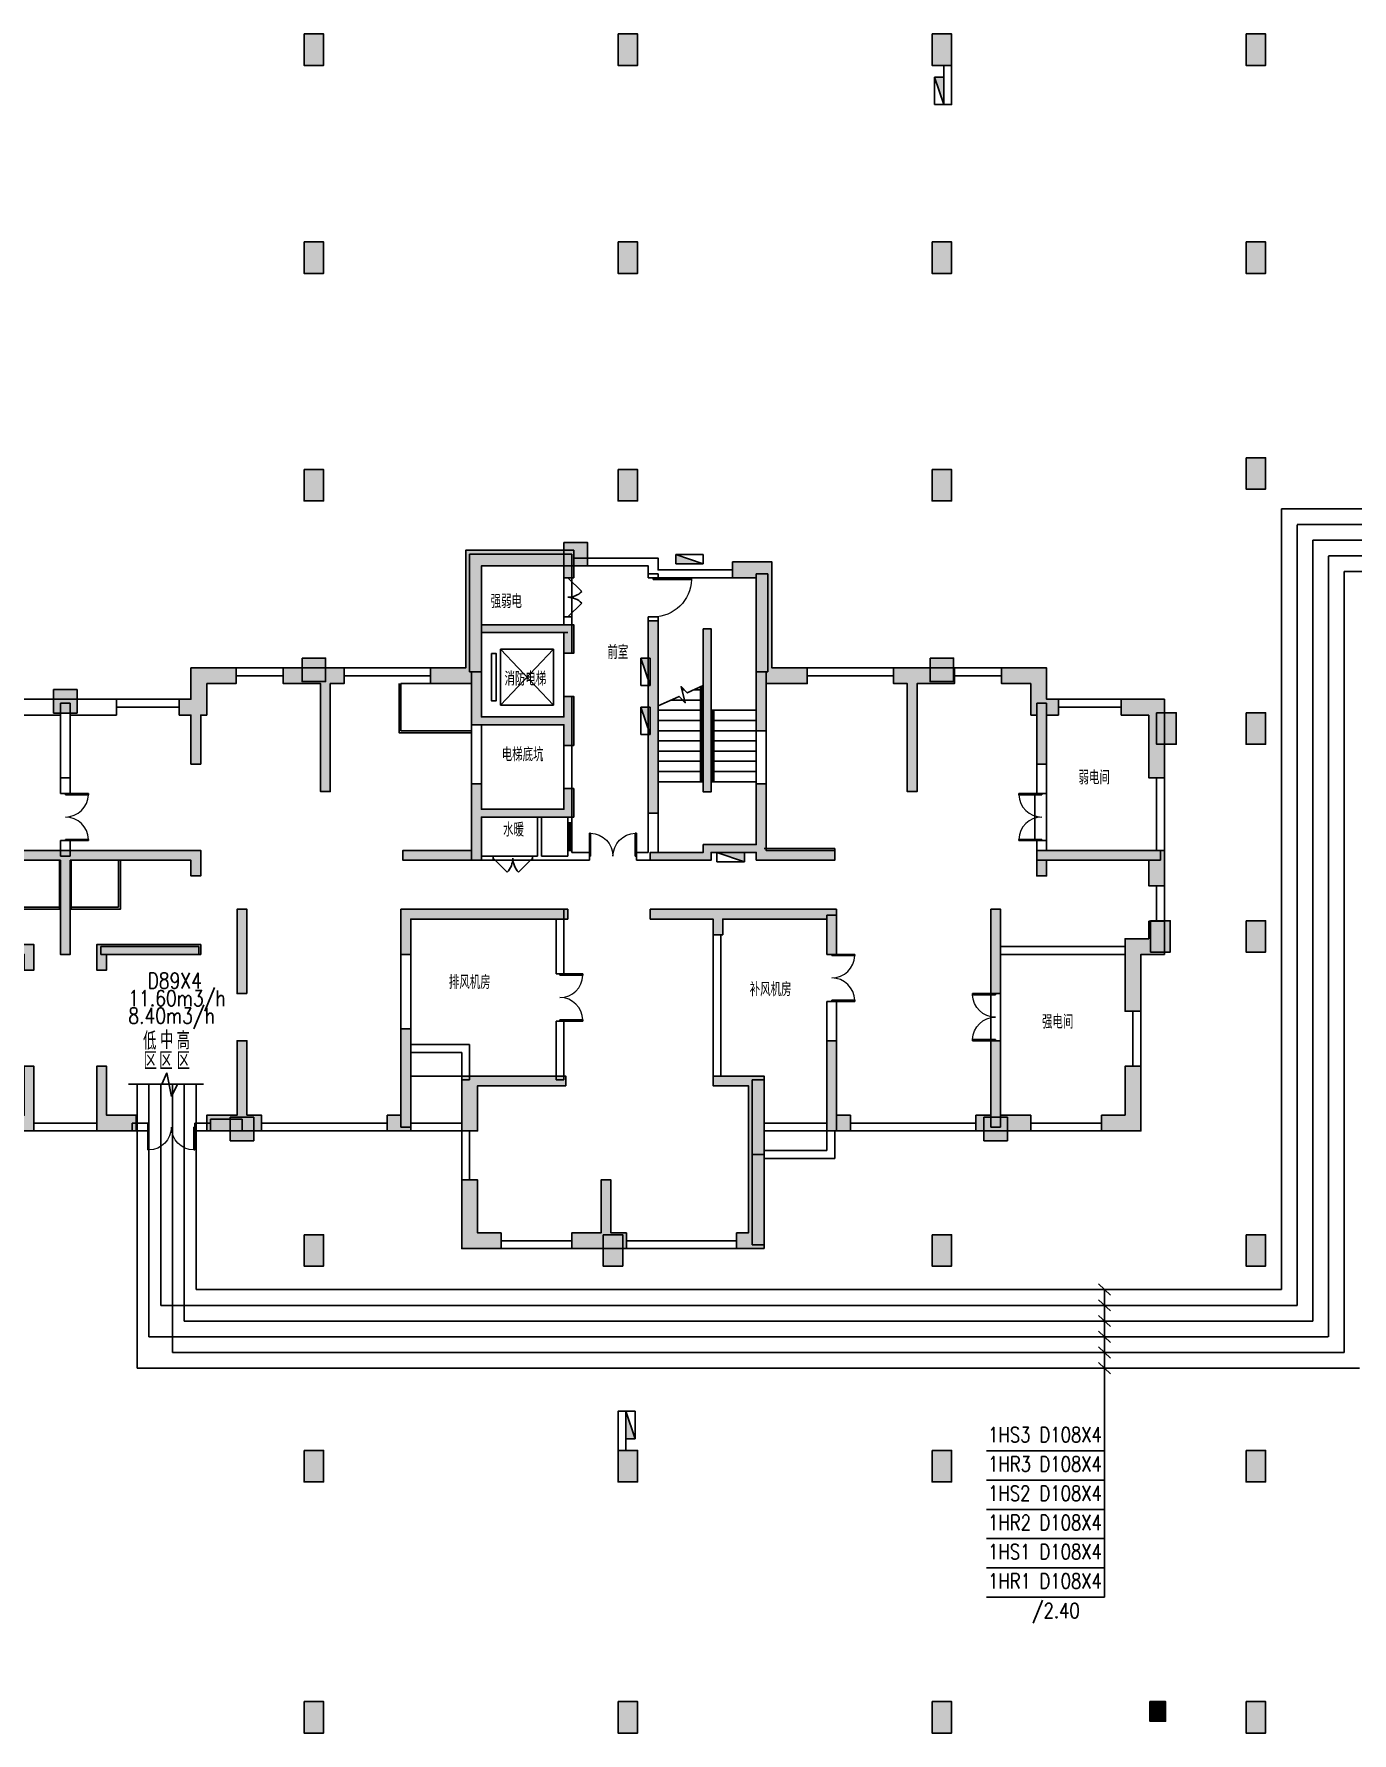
# Model space of a CAD drawing. Extents: x -1348811 to 123514, y -640545 to 749356.
# Drawn here: x -49771 to -16191, y 264260 to 307560 of the extents above; entities that cross this region are included whole.
import ezdxf

# ---------------------------------------------------------------- set-up
doc = ezdxf.new("R2010")
doc.units = 0
doc.header["$LTSCALE"] = 10
doc.header["$MEASUREMENT"] = 0
doc.linetypes.add('DASH', pattern=[0.35, 0.25, -0.1])
doc.layers.get('0').update_dxf_attribs({"linetype": 'CONTINUOUS'})
for name, color, linetype in [('ac-heat-gs', 9, 'CONTINUOUS'), ('AC-PIPE-DIM1', 20, 'CONTINUOUS'), ('COLU', 1, 'CONTINUOUS'), ('COLU_HATCH', 252, 'CONTINUOUS'), ('DIM_SYMB', 3, 'CONTINUOUS'), ('dxsqt', 1, 'CONTINUOUS'), ('JPS-J-0', 6, 'CONTINUOUS'), ('JPS-WALL', 7, 'CONTINUOUS'), ('JPS-X-TEXT', 1, 'CONTINUOUS'), ('JPS-XHS', 7, 'CONTINUOUS'), ('jz', 121, 'CONTINUOUS'), ('OUTLINE', 93, 'DASH'), ('PUB_HATCH', 9, 'CONTINUOUS'), ('STAIR', 9, 'CONTINUOUS'), ('TEXT', 7, 'CONTINUOUS'), ('wall', 8, 'CONTINUOUS'), ('WINDOW', 4, 'CONTINUOUS'), ('防火分区', 6, 'CONTINUOUS')]:
    doc.layers.add(name, color=color, linetype=linetype)
doc.layers.get('防火分区').off()
doc.styles.add('AC-TXT', font='tj-romans1.shx', dxfattribs={"width": 0.8})
doc.styles.add('K-HZ', font='tj-romans1.shx', dxfattribs={"width": 0.8, "bigfont": 'tj-hztxt1.shx'})
doc.styles.add('TEXT', font='tjromans.shx', dxfattribs={"width": 0.8, "height": 400, "bigfont": 'tjhztxt.shx'})

# ---------------------------------------------------------------- blocks, each defined once
blk = doc.blocks.new('zw')
at = {"layer": 'COLU_HATCH'}
for points in [[(31950, -41100), (32450, -41100), (32450, -41900), (31950, -41900)], [(39950, -41100), (40450, -41100), (40450, -41900), (39950, -41900)], [(47950, -41100), (48450, -41100), (48450, -41900), (47950, -41900)], [(55950, -41100), (56450, -41100), (56450, -41900), (55950, -41900)], [(31950, -46400), (32450, -46400), (32450, -47200), (31950, -47200)], [(39950, -46400), (40450, -46400), (40450, -47200), (39950, -47200)], [(47950, -46400), (48450, -46400), (48450, -47200), (47950, -47200)], [(55950, -46400), (56450, -46400), (56450, -47200), (55950, -47200)], [(55950, -51900), (56450, -51900), (56450, -52700), (55950, -52700)], [(31950, -52200), (32450, -52200), (32450, -53000), (31950, -53000)], [(39950, -52200), (40450, -52200), (40450, -53000), (39950, -53000)], [(47950, -52200), (48450, -52200), (48450, -53000), (47950, -53000)], [(38570, -54056), (39170, -54056), (39170, -54656), (38570, -54656)], [(31900, -57006), (32500, -57006), (32500, -57606), (31900, -57606)], [(47900, -57006), (48500, -57006), (48500, -57606), (47900, -57606)], [(25570, -57806), (26170, -57806), (26170, -58406), (25570, -58406)], [(53670, -58400), (54170, -58400), (54170, -59200), (53670, -59200)], [(55950, -58400), (56450, -58400), (56450, -59200), (55950, -59200)], [(53520, -63700), (54020, -63700), (54020, -64500), (53520, -64500)], [(55950, -63700), (56450, -63700), (56450, -64500), (55950, -64500)], [(30070, -68706), (30670, -68706), (30670, -69306), (30070, -69306)], [(49270, -68706), (49870, -68706), (49870, -69306), (49270, -69306)], [(31950, -71700), (32450, -71700), (32450, -72500), (31950, -72500)], [(39570, -71700), (40070, -71700), (40070, -72500), (39570, -72500)], [(47950, -71700), (48450, -71700), (48450, -72500), (47950, -72500)], [(55950, -71700), (56450, -71700), (56450, -72500), (55950, -72500)], [(31950, -77200), (32450, -77200), (32450, -78000), (31950, -78000)], [(39950, -77200), (40450, -77200), (40450, -78000), (39950, -78000)], [(47950, -77200), (48450, -77200), (48450, -78000), (47950, -78000)], [(55950, -77200), (56450, -77200), (56450, -78000), (55950, -78000)], [(31950, -83600), (32450, -83600), (32450, -84400), (31950, -84400)], [(39950, -83600), (40450, -83600), (40450, -84400), (39950, -84400)], [(47950, -83600), (48450, -83600), (48450, -84400), (47950, -84400)], [(53500, -83600), (53900, -83600), (53900, -84100), (53500, -84100)], [(55950, -83600), (56450, -83600), (56450, -84400), (55950, -84400)]]:
    blk.add_hatch(color=256, dxfattribs=at).paths.add_polyline_path(points)
at = {"layer": 'COLU'}
for points in [[(31950, -41100), (32450, -41100), (32450, -41900), (31950, -41900)], [(39950, -41100), (40450, -41100), (40450, -41900), (39950, -41900)], [(47950, -41100), (48450, -41100), (48450, -41900), (47950, -41900)], [(55950, -41100), (56450, -41100), (56450, -41900), (55950, -41900)], [(31950, -46400), (32450, -46400), (32450, -47200), (31950, -47200)], [(39950, -46400), (40450, -46400), (40450, -47200), (39950, -47200)], [(47950, -46400), (48450, -46400), (48450, -47200), (47950, -47200)], [(55950, -46400), (56450, -46400), (56450, -47200), (55950, -47200)], [(55950, -51900), (56450, -51900), (56450, -52700), (55950, -52700)], [(31950, -52200), (32450, -52200), (32450, -53000), (31950, -53000)], [(39950, -52200), (40450, -52200), (40450, -53000), (39950, -53000)], [(47950, -52200), (48450, -52200), (48450, -53000), (47950, -53000)], [(38570, -54056), (39170, -54056), (39170, -54656), (38570, -54656)], [(31900, -57006), (32500, -57006), (32500, -57606), (31900, -57606)], [(47900, -57006), (48500, -57006), (48500, -57606), (47900, -57606)], [(25570, -57806), (26170, -57806), (26170, -58406), (25570, -58406)], [(53670, -58400), (54170, -58400), (54170, -59200), (53670, -59200)], [(55950, -58400), (56450, -58400), (56450, -59200), (55950, -59200)], [(53520, -63700), (54020, -63700), (54020, -64500), (53520, -64500)], [(55950, -63700), (56450, -63700), (56450, -64500), (55950, -64500)], [(30070, -68706), (30670, -68706), (30670, -69306), (30070, -69306)], [(49270, -68706), (49870, -68706), (49870, -69306), (49270, -69306)], [(31950, -71700), (32450, -71700), (32450, -72500), (31950, -72500)], [(39570, -71700), (40070, -71700), (40070, -72500), (39570, -72500)], [(47950, -71700), (48450, -71700), (48450, -72500), (47950, -72500)], [(55950, -71700), (56450, -71700), (56450, -72500), (55950, -72500)], [(31950, -77200), (32450, -77200), (32450, -78000), (31950, -78000)], [(39950, -77200), (40450, -77200), (40450, -78000), (39950, -78000)], [(47950, -77200), (48450, -77200), (48450, -78000), (47950, -78000)], [(55950, -77200), (56450, -77200), (56450, -78000), (55950, -78000)], [(31950, -83600), (32450, -83600), (32450, -84400), (31950, -84400)], [(39950, -83600), (40450, -83600), (40450, -84400), (39950, -84400)], [(47950, -83600), (48450, -83600), (48450, -84400), (47950, -84400)], [(53500, -83600), (53900, -83600), (53900, -84100), (53500, -84100)], [(55950, -83600), (56450, -83600), (56450, -84400), (55950, -84400)]]:
    blk.add_lwpolyline(points, close=True, dxfattribs=at)
blk = doc.blocks.new('DTTT')
at = {"layer": 'jz'}
for p, q in [((748, -792), (-748, 792)), ((-748, -792), (748, 792))]:
    blk.add_line(p, q, dxfattribs=at)
for points in [[(-1003, -673), (-1003, 673), (-871, 673), (-871, -673)], [(-748, -792), (-748, 792), (748, 792), (748, -792)]]:
    blk.add_lwpolyline(points, close=True, dxfattribs=at)
blk = doc.blocks.new('DXHS')
at = {"layer": 'JPS-XHS'}
blk.add_hatch(color=256, dxfattribs=at).paths.add_polyline_path([(-350, 240), (-350, 0), (350, 0)])
at = {"layer": 'JPS-XHS', "linetype": 'Continuous'}
for p, q in [((-350, 240), (-350, 0)), ((-350, 240), (350, 240)), ((-350, 0), (350, 0)), ((350, 240), (350, 0))]:
    blk.add_line(p, q, dxfattribs=at)
at = {"layer": 'JPS-XHS'}
blk.add_line((-350, 240), (350, 0), dxfattribs=at)
blk = doc.blocks.new('A$C154042D1')
at = {"layer": 'JPS-XHS'}
for p, rotation in [((13000, -2800), 270), ((13000, -4050), 270), ((44850, -7400), 180)]:
    blk.add_blockref('DXHS', p, dxfattribs=dict(at, rotation=rotation))
at = {"layer": 'JPS-XHS', "xscale": -1}
for p, rotation in [((42800, -2800), 90), ((42800, -4050), 90), ((10950, -7400), 180)]:
    blk.add_blockref('DXHS', p, dxfattribs=dict(at, rotation=rotation))
blk = doc.blocks.new('D-JG--1F')
at = {"layer": 'PUB_HATCH'}
h = blk.add_hatch(color=256, dxfattribs=at)
h.paths.add_polyline_path([(21450, -10000), (19050, -10000), (19050, -10400), (18800, -10400), (18800, -9750), (21450, -9750)])
h.paths.add_polyline_path([(30950, -400), (30950, 300), (28200, 300), (28200, -2700), (27300, -2700), (27300, -3100), (28350, -3100), (28350, -4150), (30700, -4150), (30700, -4675), (30950, -4675), (30950, -3425), (30700, -3425), (30700, -3950), (28600, -3950), (28600, -1800), (30700, -1800), (30700, -2325), (30950, -2325), (30950, -1600), (28600, -1600), (28600, -100), (30700, -100), (30700, -400)])
h.paths.add_polyline_path([(35600, -7600), (35600, -7400), (34450, -7400), (34450, -7600), (32900, -7600), (32900, -7400), (34250, -7400), (34250, -7200), (35600, -7200), (35600, -5650), (35850, -5650), (35850, -7350), (37600, -7350), (37600, -7600)])
h.paths.add_polyline_path([(24750, -3100), (25100, -3100), (25100, -2700), (23550, -2700), (23550, -3100), (24500, -3100), (24500, -5850), (24750, -5850)])
h.paths.add_polyline_path([(39100, -2700), (39100, -3100), (39450, -3100), (39450, -5850), (39700, -5850), (39700, -3100), (40650, -3100), (40650, -2700)])
h.paths.add_polyline_path([(37650, -8850), (37650, -10000), (37400, -10000), (37400, -9100), (34750, -9100), (34750, -9500), (34500, -9500), (34500, -9100), (32900, -9100), (32900, -8850)])
h.paths.add_polyline_path([(42750, -7350), (46000, -7350), (46000, -8250), (45600, -8250), (45600, -7600), (43000, -7600), (43000, -8000), (42750, -8000)])
h.paths.add_polyline_path([(19800, -14100), (19050, -14100), (19050, -12850), (18800, -12850), (18800, -14500), (19800, -14500)])
h.paths.add_polyline_path([(22625, -14100), (23000, -14100), (23000, -14500), (21600, -14500), (21600, -14100), (22375, -14100), (22375, -12200), (22625, -12200)])
h.paths.add_polyline_path([(26800, -14500), (26200, -14500), (26200, -14100), (26550, -14100), (26550, -11900), (26800, -11900)])
h.paths.add_polyline_path([(22625, -11000), (22375, -11000), (22375, -8850), (22625, -8850)])
h.paths.add_polyline_path([(29100, -17100), (29100, -17500), (28100, -17500), (28100, -15750), (28500, -15750), (28500, -17100)])
h.paths.add_polyline_path([(32300, -17100), (31900, -17100), (31900, -15750), (31650, -15750), (31650, -17100), (30900, -17100), (30900, -17500), (32300, -17500)])
h.paths.add_polyline_path([(35800, -17500), (35100, -17500), (35100, -17100), (35400, -17100), (35400, -13350), (34500, -13350), (34500, -13100), (35800, -13100)])
h.paths.add_polyline_path([(28100, -14500), (28500, -14500), (28500, -13350), (30750, -13350), (30750, -13100), (28100, -13100)])
h.paths.add_polyline_path([(26800, -10000), (26800, -9100), (30800, -9100), (30800, -8850), (26550, -8850), (26550, -10000)])
h.paths.add_polyline_path([(28350, -5650), (28350, -7350), (26600, -7350), (26600, -7600), (28600, -7600), (28600, -6500), (30950, -6500), (30950, -6500), (30950, -5775), (30700, -5775), (30700, -6300), (28600, -6300), (28600, -5650)])
h.paths.add_polyline_path([(33100, -1500), (32850, -1500), (32850, -6400), (33100, -6400)])
h.paths.add_polyline_path([(35600, -400), (35600, -4300), (35850, -4300), (35850, -3100), (36900, -3100), (36900, -2700), (36000, -2700), (36000, 0), (35000, 0), (35000, -400)])
h.paths.add_polyline_path([(38000, -14100), (37650, -14100), (37650, -12200), (37400, -12200), (37400, -14500), (38000, -14500)])
h.paths.add_polyline_path([(41575, -8850), (41575, -11000), (41825, -11000), (41825, -8850)])
h.paths.add_polyline_path([(42600, -14100), (42600, -14500), (41200, -14500), (41200, -14100), (41575, -14100), (41575, -12200), (41825, -12200), (41825, -14100)])
h.paths.add_polyline_path([(45000, -14100), (45000, -12850), (45400, -12850), (45400, -14500), (44400, -14500), (44400, -14100)])
h.paths.add_polyline_path([(45600, -9150), (45600, -9600), (45000, -9600), (45000, -10000), (45000, -10000), (45000, -11450), (45400, -11450), (45400, -10000), (46000, -10000), (46000, -9150)])
h.paths.add_polyline_path([(45600, -3900), (45600, -5500), (46000, -5500), (46000, -3500), (44900, -3500), (44900, -3900)])
h.paths.add_polyline_path([(34250, -1700), (34250, -5860), (34450, -5860), (34450, -1700)])
h.paths.add_polyline_path([(34250, -1700), (34250, -5860), (34450, -5860), (34450, -1700)])
h.paths.add_polyline_path([(14550, -7350), (21450, -7350), (21450, -8000), (21200, -8000), (21200, -7600), (18125, -7600), (18125, -10000), (17875, -10000), (17875, -7600), (14800, -7600), (14800, -8000), (14550, -8000)])
h.paths.add_polyline_path([(14550, -10000), (16950, -10000), (16950, -10400), (17200, -10400), (17200, -9750), (14550, -9750)])
h.paths.add_polyline_path([(5050, -400), (5050, 300), (7800, 300), (7800, -2700), (8700, -2700), (8700, -3100), (7650, -3100), (7650, -4150), (5300, -4150), (5300, -4675), (5050, -4675), (5050, -3425), (5300, -3425), (5300, -3950), (7400, -3950), (7400, -1800), (5300, -1800), (5300, -2325), (5050, -2325), (5050, -1600), (7400, -1600), (7400, -100), (5300, -100), (5300, -400)])
h.paths.add_polyline_path([(400, -7600), (400, -7400), (1550, -7400), (1550, -7600), (3100, -7600), (3100, -7400), (1750, -7400), (1750, -7200), (400, -7200), (400, -5650), (150, -5650), (150, -7350), (-1600, -7350), (-1600, -7600)])
h.paths.add_polyline_path([(11250, -3100), (10900, -3100), (10900, -2700), (12450, -2700), (12450, -3100), (11500, -3100), (11500, -5850), (11250, -5850)])
h.paths.add_polyline_path([(-3100, -2700), (-3100, -3100), (-3450, -3100), (-3450, -5850), (-3700, -5850), (-3700, -3100), (-4650, -3100), (-4650, -2700)])
h.paths.add_polyline_path([(-1650, -8850), (-1650, -10000), (-1400, -10000), (-1400, -9100), (1250, -9100), (1250, -9500), (1500, -9500), (1500, -9100), (3100, -9100), (3100, -8850)])
h.paths.add_polyline_path([(-6750, -7350), (-10000, -7350), (-10000, -8250), (-9600, -8250), (-9600, -7600), (-7000, -7600), (-7000, -8000), (-6750, -8000)])
h.paths.add_polyline_path([(16200, -14100), (16950, -14100), (16950, -12850), (17200, -12850), (17200, -14500), (16200, -14500)])
h.paths.add_polyline_path([(13375, -14100), (13000, -14100), (13000, -14500), (14400, -14500), (14400, -14100), (13625, -14100), (13625, -12200), (13375, -12200)])
h.paths.add_polyline_path([(9200, -14500), (9800, -14500), (9800, -14100), (9450, -14100), (9450, -11900), (9200, -11900)])
h.paths.add_polyline_path([(13375, -11000), (13625, -11000), (13625, -8850), (13375, -8850)])
h.paths.add_polyline_path([(6900, -17100), (6900, -17500), (7900, -17500), (7900, -15750), (7500, -15750), (7500, -17100)])
h.paths.add_polyline_path([(3700, -17100), (4100, -17100), (4100, -15750), (4350, -15750), (4350, -17100), (5100, -17100), (5100, -17500), (3700, -17500)])
h.paths.add_polyline_path([(200, -17500), (900, -17500), (900, -17100), (600, -17100), (600, -13350), (1500, -13350), (1500, -13100), (200, -13100)])
h.paths.add_polyline_path([(7900, -14500), (7500, -14500), (7500, -13350), (5250, -13350), (5250, -13100), (7900, -13100)])
h.paths.add_polyline_path([(9200, -10000), (9200, -9100), (5200, -9100), (5200, -8850), (9450, -8850), (9450, -10000)])
h.paths.add_polyline_path([(7650, -5650), (7650, -7350), (9400, -7350), (9400, -7600), (7400, -7600), (7400, -6500), (5050, -6500), (5050, -6500), (5050, -5775), (5300, -5775), (5300, -6300), (7400, -6300), (7400, -5650)])
h.paths.add_polyline_path([(2900, -1500), (3150, -1500), (3150, -6400), (2900, -6400)])
h.paths.add_polyline_path([(400, -400), (400, -4300), (150, -4300), (150, -3100), (-900, -3100), (-900, -2700), (0, -2700), (0, 0), (1000, 0), (1000, -400)])
h.paths.add_polyline_path([(-2000, -14100), (-1650, -14100), (-1650, -12200), (-1400, -12200), (-1400, -14500), (-2000, -14500)])
h.paths.add_polyline_path([(-5575, -8850), (-5575, -11000), (-5825, -11000), (-5825, -8850)])
h.paths.add_polyline_path([(-6600, -14100), (-6600, -14500), (-5200, -14500), (-5200, -14100), (-5575, -14100), (-5575, -12200), (-5825, -12200), (-5825, -14100)])
h.paths.add_polyline_path([(-9000, -14100), (-9000, -12850), (-9400, -12850), (-9400, -14500), (-8400, -14500), (-8400, -14100)])
h.paths.add_polyline_path([(-9600, -9150), (-9600, -9600), (-9000, -9600), (-9000, -10000), (-9000, -10000), (-9000, -11450), (-9400, -11450), (-9400, -10000), (-10000, -10000), (-10000, -9150)])
h.paths.add_polyline_path([(-9600, -3900), (-9600, -5500), (-10000, -5500), (-10000, -3500), (-8900, -3500), (-8900, -3900)])
h.paths.add_polyline_path([(1750, -1700), (1750, -5860), (1550, -5860), (1550, -1700)])
h.paths.add_polyline_path([(1750, -1700), (1750, -5860), (1550, -5860), (1550, -1700)])
edge = h.paths.add_edge_path(flags=17)
edge.add_line((17875, -5500), (18125, -5500))
edge.add_line((18125, -5500), (18125, -3900))
edge.add_line((18125, -3900), (19300, -3900))
edge.add_line((19300, -3900), (19300, -3500))
edge.add_line((19300, -3500), (16700, -3500))
edge.add_line((16700, -3500), (16700, -3900))
edge.add_line((16700, -3900), (17875, -3900))
edge.add_line((17875, -3900), (17875, -5500))
edge.add_line((17875, -5500), (18125, -5500))
h.paths.add_polyline_path([(17875, -5500), (18125, -5500), (18125, -3900), (19300, -3900), (19300, -3500), (16700, -3500), (16700, -3900), (17875, -3900)], flags=17)
edge = h.paths.add_edge_path()
edge.add_line((21600, -3100), (22350, -3100))
edge.add_line((22350, -3100), (22350, -2700))
edge.add_line((22350, -2700), (21200, -2700))
edge.add_line((21200, -2700), (21200, -3500))
edge.add_line((21200, -3500), (20900, -3500))
edge.add_line((20900, -3500), (20900, -3900))
edge.add_line((20900, -3900), (21200, -3900))
edge.add_line((21200, -3900), (21200, -5150))
edge.add_line((21200, -5150), (21450, -5150))
edge.add_line((21450, -5150), (21450, -3900))
edge.add_line((21450, -3900), (21600, -3900))
edge.add_line((21600, -3900), (21600, -3100))
edge.add_line((42600, -3100), (41850, -3100))
edge.add_line((41850, -3100), (41850, -2700))
edge.add_line((41850, -2700), (43000, -2700))
edge.add_line((43000, -2700), (43000, -3500))
edge.add_line((43000, -3500), (43300, -3500))
edge.add_line((43300, -3500), (43300, -3900))
edge.add_line((43300, -3900), (43000, -3900))
edge.add_line((43000, -3900), (43000, -5150))
edge.add_line((43000, -5150), (42750, -5150))
edge.add_line((42750, -5150), (42750, -3900))
edge.add_line((42750, -3900), (42600, -3900))
edge.add_line((42600, -3900), (42600, -3100))
edge.add_line((14400, -3100), (13650, -3100))
edge.add_line((13650, -3100), (13650, -2700))
edge.add_line((13650, -2700), (14800, -2700))
edge.add_line((14800, -2700), (14800, -3500))
edge.add_line((14800, -3500), (15100, -3500))
edge.add_line((15100, -3500), (15100, -3900))
edge.add_line((15100, -3900), (14800, -3900))
edge.add_line((14800, -3900), (14800, -5150))
edge.add_line((14800, -5150), (14550, -5150))
edge.add_line((14550, -5150), (14550, -3900))
edge.add_line((14550, -3900), (14400, -3900))
edge.add_line((14400, -3900), (14400, -3100))
edge.add_line((-6600, -3100), (-5850, -3100))
edge.add_line((-5850, -3100), (-5850, -2700))
edge.add_line((-5850, -2700), (-7000, -2700))
edge.add_line((-7000, -2700), (-7000, -3500))
edge.add_line((-7000, -3500), (-7300, -3500))
edge.add_line((-7300, -3500), (-7300, -3900))
edge.add_line((-7300, -3900), (-7000, -3900))
edge.add_line((-7000, -3900), (-7000, -5150))
edge.add_line((-7000, -5150), (-6750, -5150))
edge.add_line((-6750, -5150), (-6750, -3900))
edge.add_line((-6750, -3900), (-6600, -3900))
edge.add_line((-6600, -3900), (-6600, -3100))
for points in [[(1750, -1700), (1550, -1700), (1550, -5860), (1750, -5860)], [(34450, -1700), (34250, -1700), (34250, -5860), (34450, -5860)], [(-5850, -3100), (-5850, -2700), (-7000, -2700), (-7000, -3500), (-7300, -3500), (-7300, -3900), (-7000, -3900), (-7000, -5150), (-6750, -5150), (-6750, -3900), (-6600, -3900), (-6600, -3100)], [(14400, -3900), (14550, -3900), (14550, -5150), (14800, -5150), (14800, -3900), (15100, -3900), (15100, -3500), (14800, -3500), (14800, -2700), (13650, -2700), (13650, -3100), (14400, -3100)], [(22350, -3100), (22350, -2700), (21200, -2700), (21200, -3500), (20900, -3500), (20900, -3900), (21200, -3900), (21200, -5150), (21450, -5150), (21450, -3900), (21600, -3900), (21600, -3100)], [(42600, -3900), (42750, -3900), (42750, -5150), (43000, -5150), (43000, -3900), (43300, -3900), (43300, -3500), (43000, -3500), (43000, -2700), (41850, -2700), (41850, -3100), (42600, -3100)]]:
    blk.add_hatch(color=256, dxfattribs=at).paths.add_polyline_path(points)
at = {"layer": 'dxsqt'}
for points in [[(400, -400), (400, -4300), (150, -4300), (150, -3100), (-900, -3100), (-900, -2700), (0, -2700), (0, 0), (1000, 0), (1000, -400), (400, -400)], [(5050, -400), (5050, 300), (7800, 300), (7800, -2700), (8700, -2700), (8700, -3100), (7650, -3100), (7650, -4150), (5300, -4150), (5300, -4675), (5050, -4675), (5050, -3425), (5300, -3425), (5300, -3950), (7400, -3950), (7400, -1800), (5300, -1800), (5300, -2325), (5050, -2325), (5050, -1600), (7400, -1600), (7400, -100), (5300, -100), (5300, -400), (5050, -400)], [(30950, -400), (30950, 300), (28200, 300), (28200, -2700), (27300, -2700), (27300, -3100), (28350, -3100), (28350, -4150), (30700, -4150), (30700, -4675), (30950, -4675), (30950, -3425), (30700, -3425), (30700, -3950), (28600, -3950), (28600, -1800), (30700, -1800), (30700, -2325), (30950, -2325), (30950, -1600), (28600, -1600), (28600, -100), (30700, -100), (30700, -400), (30950, -400)], [(35600, -400), (35600, -4300), (35850, -4300), (35850, -3100), (36900, -3100), (36900, -2700), (36000, -2700), (36000, 0), (35000, 0), (35000, -400), (35600, -400)], [(-6600, -3100), (-5850, -3100), (-5850, -2700), (-7000, -2700), (-7000, -3500), (-7300, -3500), (-7300, -3900), (-7000, -3900), (-7000, -5150), (-6750, -5150), (-6750, -3900), (-6600, -3900), (-6600, -3100)], [(-3100, -2700), (-3100, -3100), (-3450, -3100), (-3450, -5850), (-3700, -5850), (-3700, -3100), (-4650, -3100), (-4650, -2700), (-3100, -2700)], [(11250, -3100), (10900, -3100), (10900, -2700), (12450, -2700), (12450, -3100), (11500, -3100), (11500, -5850), (11250, -5850), (11250, -3100)], [(14400, -3100), (13650, -3100), (13650, -2700), (14800, -2700), (14800, -3500), (15100, -3500), (15100, -3900), (14800, -3900), (14800, -5150), (14550, -5150), (14550, -3900), (14400, -3900), (14400, -3100)], [(21600, -3100), (22350, -3100), (22350, -2700), (21200, -2700), (21200, -3500), (20900, -3500), (20900, -3900), (21200, -3900), (21200, -5150), (21450, -5150), (21450, -3900), (21600, -3900), (21600, -3100)], [(24750, -3100), (25100, -3100), (25100, -2700), (23550, -2700), (23550, -3100), (24500, -3100), (24500, -5850), (24750, -5850), (24750, -3100)], [(39100, -2700), (39100, -3100), (39450, -3100), (39450, -5850), (39700, -5850), (39700, -3100), (40650, -3100), (40650, -2700), (39100, -2700)], [(42600, -3100), (41850, -3100), (41850, -2700), (43000, -2700), (43000, -3500), (43300, -3500), (43300, -3900), (43000, -3900), (43000, -5150), (42750, -5150), (42750, -3900), (42600, -3900), (42600, -3100)], [(-9600, -3900), (-9600, -5500), (-10000, -5500), (-10000, -3500), (-8900, -3500), (-8900, -3900), (-9600, -3900)], [(17875, -5500), (18125, -5500), (18125, -3900), (19300, -3900), (19300, -3500), (16700, -3500), (16700, -3900), (17875, -3900), (17875, -5500), (18125, -5500)], [(45600, -3900), (45600, -5500), (46000, -5500), (46000, -3500), (44900, -3500), (44900, -3900), (45600, -3900)], [(7650, -5650), (7650, -7350), (9400, -7350), (9400, -7600), (7400, -7600), (7400, -6500), (5050, -6500), (5050, -6500), (5050, -6500), (5050, -5775), (5300, -5775), (5300, -6300), (7400, -6300), (7400, -5650), (7650, -5650)], [(28350, -5650), (28350, -7350), (26600, -7350), (26600, -7600), (28600, -7600), (28600, -6500), (30950, -6500), (30950, -6500), (30950, -6500), (30950, -5775), (30700, -5775), (30700, -6300), (28600, -6300), (28600, -5650), (28350, -5650)], [(-6750, -7350), (-10000, -7350), (-10000, -8250), (-9600, -8250), (-9600, -7600), (-7000, -7600), (-7000, -8000), (-6750, -8000), (-6750, -7350)], [(14550, -7350), (21450, -7350), (21450, -8000), (21200, -8000), (21200, -7600), (18125, -7600), (18125, -10000), (17875, -10000), (17875, -7600), (14800, -7600), (14800, -8000), (14550, -8000), (14550, -7350)], [(42750, -7350), (46000, -7350), (46000, -8250), (45600, -8250), (45600, -7600), (43000, -7600), (43000, -8000), (42750, -8000), (42750, -7350)], [(-1650, -8850), (-1650, -10000), (-1400, -10000), (-1400, -9100), (1250, -9100), (1250, -9500), (1500, -9500), (1500, -9100), (3100, -9100), (3100, -8850), (-1650, -8850)], [(37650, -8850), (37650, -10000), (37400, -10000), (37400, -9100), (34750, -9100), (34750, -9500), (34500, -9500), (34500, -9100), (32900, -9100), (32900, -8850), (37650, -8850)], [(-9600, -9150), (-9600, -9600), (-9000, -9600), (-9000, -10000), (-9000, -10000), (-9000, -11450), (-9400, -11450), (-9400, -10000), (-10000, -10000), (-10000, -9150), (-9600, -9150)], [(45600, -9150), (45600, -9600), (45000, -9600), (45000, -10000), (45000, -10000), (45000, -11450), (45400, -11450), (45400, -10000), (46000, -10000), (46000, -9150), (45600, -9150)], [(9200, -14500), (9800, -14500), (9800, -14100), (9450, -14100), (9450, -11900), (9200, -11900), (9200, -14500)], [(26800, -14500), (26200, -14500), (26200, -14100), (26550, -14100), (26550, -11900), (26800, -11900), (26800, -14500)], [(-6600, -14100), (-6600, -14500), (-5200, -14500), (-5200, -14100), (-5575, -14100), (-5575, -12200), (-5825, -12200), (-5825, -14100), (-6600, -14100)], [(13375, -14100), (13000, -14100), (13000, -14500), (14400, -14500), (14400, -14100), (13625, -14100), (13625, -12200), (13375, -12200), (13375, -14100)], [(22625, -14100), (23000, -14100), (23000, -14500), (21600, -14500), (21600, -14100), (22375, -14100), (22375, -12200), (22625, -12200), (22625, -14100)], [(42600, -14100), (42600, -14500), (41200, -14500), (41200, -14100), (41575, -14100), (41575, -12200), (41825, -12200), (41825, -14100), (42600, -14100)], [(-9000, -14100), (-9000, -12850), (-9400, -12850), (-9400, -14500), (-8400, -14500), (-8400, -14100), (-9000, -14100)], [(16200, -14100), (16950, -14100), (16950, -12850), (17200, -12850), (17200, -14500), (16200, -14500), (16200, -14100)], [(19800, -14100), (19050, -14100), (19050, -12850), (18800, -12850), (18800, -14500), (19800, -14500), (19800, -14100)], [(45000, -14100), (45000, -12850), (45400, -12850), (45400, -14500), (44400, -14500), (44400, -14100), (45000, -14100)], [(200, -17500), (900, -17500), (900, -17100), (600, -17100), (600, -13350), (1500, -13350), (1500, -13100), (200, -13100), (200, -17500)], [(7900, -14500), (7500, -14500), (7500, -13350), (5250, -13350), (5250, -13100), (7900, -13100), (7900, -14500)], [(28100, -14500), (28500, -14500), (28500, -13350), (30750, -13350), (30750, -13100), (28100, -13100), (28100, -14500)], [(35800, -17500), (35100, -17500), (35100, -17100), (35400, -17100), (35400, -13350), (34500, -13350), (34500, -13100), (35800, -13100), (35800, -17500)], [(3700, -17100), (4100, -17100), (4100, -15750), (4350, -15750), (4350, -17100), (5100, -17100), (5100, -17500), (3700, -17500), (3700, -17100)], [(6900, -17100), (6900, -17500), (7900, -17500), (7900, -15750), (7500, -15750), (7500, -17100), (6900, -17100)], [(29100, -17100), (29100, -17500), (28100, -17500), (28100, -15750), (28500, -15750), (28500, -17100), (29100, -17100)], [(32300, -17100), (31900, -17100), (31900, -15750), (31650, -15750), (31650, -17100), (30900, -17100), (30900, -17500), (32300, -17500), (32300, -17100)]]:
    blk.add_lwpolyline(points, dxfattribs=at)
for points in [[(1750, -1700), (1750, -5860), (1550, -5860), (1550, -1700)], [(1750, -1700), (1750, -5860), (1550, -5860), (1550, -1700)], [(2900, -1500), (3150, -1500), (3150, -6400), (2900, -6400)], [(33100, -1500), (32850, -1500), (32850, -6400), (33100, -6400)], [(34250, -1700), (34250, -5860), (34450, -5860), (34450, -1700)], [(34250, -1700), (34250, -5860), (34450, -5860), (34450, -1700)], [(400, -7600), (400, -7400), (1550, -7400), (1550, -7600), (3100, -7600), (3100, -7400), (1750, -7400), (1750, -7200), (400, -7200), (400, -5650), (150, -5650), (150, -7350), (-1600, -7350), (-1600, -7600)], [(35600, -7600), (35600, -7400), (34450, -7400), (34450, -7600), (32900, -7600), (32900, -7400), (34250, -7400), (34250, -7200), (35600, -7200), (35600, -5650), (35850, -5650), (35850, -7350), (37600, -7350), (37600, -7600)], [(-5575, -8850), (-5575, -11000), (-5825, -11000), (-5825, -8850)], [(9200, -10000), (9200, -9100), (5200, -9100), (5200, -8850), (9450, -8850), (9450, -10000)], [(13375, -11000), (13625, -11000), (13625, -8850), (13375, -8850)], [(22625, -11000), (22375, -11000), (22375, -8850), (22625, -8850)], [(26800, -10000), (26800, -9100), (30800, -9100), (30800, -8850), (26550, -8850), (26550, -10000)], [(41575, -8850), (41575, -11000), (41825, -11000), (41825, -8850)], [(14550, -10000), (16950, -10000), (16950, -10400), (17200, -10400), (17200, -9750), (14550, -9750)], [(21450, -10000), (19050, -10000), (19050, -10400), (18800, -10400), (18800, -9750), (21450, -9750)], [(-2000, -14100), (-1650, -14100), (-1650, -12200), (-1400, -12200), (-1400, -14500), (-2000, -14500)], [(38000, -14100), (37650, -14100), (37650, -12200), (37400, -12200), (37400, -14500), (38000, -14500)]]:
    blk.add_lwpolyline(points, close=True, dxfattribs=at)
blk = doc.blocks.new('$DorLib2D$00000116')
at = {"color": 0}
for p, q in [((-0.5, 0), (-0.146, 0.354)), ((0.5, 0), (0.146, 0.354))]:
    blk.add_line(p, q, dxfattribs=at)
for centre, start, end in [((-0.5, 0), 0, 45), ((0.5, 0), 135, 180)]:
    blk.add_arc(centre, 0.5, start, end, dxfattribs=at)
blk = doc.blocks.new('$DorLib2D$00000002')
for p, q in [((-0.5, 0), (-0.5, 0.4875)), ((-0.475, 0.4875), (-0.5, 0.4875)), ((-0.475, 0), (-0.475, 0.4875)), ((0.475, 0), (0.475, 0.4875)), ((0.475, 0.4875), (0.5, 0.4875)), ((0.5, 0), (0.5, 0.4875)), ((-0.5, 0), (-0.475, 0)), ((0.5, 0), (0.475, 0))]:
    blk.add_line(p, q)
at = {"lineweight": 13}
for centre, start, end in [((-0.4875, 0), 0, 88.53072), ((0.4875, 0), 91.46928, 180)]:
    blk.add_arc(centre, 0.4875, start, end, dxfattribs=at)
blk = doc.blocks.new('$WINLIB2D$00000001')
for p, q in [((-0.5, 0.5), (0.5, 0.5)), ((-0.5, 0.5), (-0.5, -0.5)), ((0.5, 0.167), (-0.5, 0.167)), ((0.5, -0.5), (0.5, 0.5)), ((0.5, -0.167), (-0.5, -0.167)), ((-0.5, -0.5), (0.5, -0.5))]:
    blk.add_line(p, q)
blk = doc.blocks.new('$DorLib2D$00000001')
for p, q in [((0.45, 0.975), (0.5, 0.975)), ((0.45, 0), (0.45, 0.975)), ((0.5, 0), (0.5, 0.975)), ((0.5, 0), (0.45, 0))]:
    blk.add_line(p, q)
at = {"lineweight": 13}
blk.add_arc((0.475, 0), 0.975, 91.4693, 180, dxfattribs=at)
blk = doc.blocks.new('zzzz')
at = {"layer": 'DIM_SYMB'}
blk.add_lwpolyline([(16770, -76214), (17307, -75972), (17463, -76132), (17357, -75718), (17512, -75879), (17920, -75694)], dxfattribs=at)
for points in [[(17310, -78144, 0, 0, 0), (17310, -76476, 80, 0, 0), (17310, -76176, 0, 0, 0)], [(18730, -76324, 0, 0, 0), (18730, -77844, 80, 0, 0), (18730, -78144, 0, 0, 0)]]:
    blk.add_lwpolyline(points, format="xyseb", dxfattribs=at)
at = {"layer": 'JPS-J-0'}
blk.add_lwpolyline([(10170, -75644), (10170, -76894), (12020, -76894)], dxfattribs=at)
at = {"layer": 'JPS-J-0', "linetype": 'DASH'}
for points in [[(12020, -75644), (12020, -76844), (10220, -76844), (10220, -75644)], [(320, -80144), (1520, -80144), (1520, -81344), (320, -81344)], [(3020, -80144), (1820, -80144), (1820, -81344), (3020, -81344)]]:
    blk.add_lwpolyline(points, close=True, dxfattribs=at)
at = {"layer": 'JPS-J-0'}
for points in [[(270, -80144), (1520, -80144), (1520, -81394), (270, -81394)], [(3070, -80144), (1820, -80144), (1820, -81394), (3070, -81394)]]:
    blk.add_lwpolyline(points, close=True, dxfattribs=at)
at = {"layer": 'OUTLINE'}
for points in [[(10470, -85644), (11770, -85644), (11770, -85044), (10470, -85044)], [(19470, -87544), (21070, -87544), (21070, -87044), (19470, -87044)]]:
    blk.add_lwpolyline(points, close=True, dxfattribs=at)
at = {"layer": 'STAIR'}
for p, q in [((14370, -74869), (14370, -75969)), ((17850, -75726), (17850, -78144)), ((17890, -75708), (17890, -78144)), ((17103, -76064), (17850, -76064)), ((17379, -75804), (17440, -75804)), ((17678, -75804), (17850, -75804)), ((17890, -75804), (17920, -75804)), ((17890, -76064), (17920, -76064)), ((16770, -76324), (17850, -76324)), ((16770, -76584), (17850, -76584)), ((17890, -76324), (17920, -76324)), ((17890, -76584), (17920, -76584)), ((18150, -76324), (18120, -76324)), ((18150, -76584), (18120, -76584)), ((18150, -76584), (18120, -76584)), ((18150, -76324), (18150, -78144)), ((18190, -76324), (18150, -76324)), ((18190, -76584), (18150, -76584)), ((18190, -76324), (18190, -78144)), ((19270, -76324), (18190, -76324)), ((19270, -76584), (18190, -76584)), ((16770, -76844), (17850, -76844)), ((17890, -76844), (17920, -76844)), ((18150, -76844), (18120, -76844)), ((19270, -76844), (18190, -76844)), ((16770, -77104), (17850, -77104)), ((16770, -77364), (17850, -77364)), ((17890, -77104), (17920, -77104)), ((17890, -77364), (17920, -77364)), ((18150, -77104), (18120, -77104)), ((18150, -77104), (18120, -77104)), ((18150, -77364), (18120, -77364)), ((18190, -77104), (18150, -77104)), ((19270, -77104), (18190, -77104)), ((19270, -77364), (18190, -77364)), ((16770, -77624), (17850, -77624)), ((16770, -77884), (17850, -77884)), ((17890, -77624), (17920, -77624)), ((17890, -77884), (17920, -77884)), ((18150, -77624), (18120, -77624)), ((18150, -77624), (18120, -77624)), ((18150, -77884), (18120, -77884)), ((19270, -77624), (18190, -77624)), ((19270, -77884), (18190, -77884)), ((16770, -78144), (17920, -78144)), ((19270, -78144), (18120, -78144))]:
    blk.add_line(p, q, dxfattribs=at)
at = {"layer": 'wall'}
for p, q in [((11970, -74244), (11970, -72344)), ((14570, -72344), (11970, -72344)), ((12270, -74244), (12270, -72644)), ((14570, -72644), (12270, -72644)), ((14370, -72644), (14370, -72944)), ((14570, -72644), (14570, -72344)), ((14570, -72944), (14570, -72644)), ((14370, -72944), (14570, -72944)), ((16520, -72844), (16520, -72944)), ((16770, -72844), (16520, -72844)), ((16520, -72944), (16770, -72944)), ((16770, -72944), (16770, -72844)), ((19270, -75344), (19270, -72844)), ((19270, -72844), (19570, -72844)), ((19570, -75344), (19570, -72844)), ((14570, -73944), (14370, -73944)), ((14370, -73944), (14370, -74144)), ((14570, -74244), (14570, -73944)), ((16770, -73944), (16520, -73944)), ((16520, -73944), (16520, -79944)), ((16770, -79944), (16770, -73944)), ((11970, -75344), (11970, -74244)), ((14370, -74144), (12270, -74144)), ((12270, -75344), (12270, -74244)), ((14370, -74344), (12270, -74344)), ((14370, -74344), (14470, -74344)), ((14370, -74344), (14370, -74869)), ((14570, -74144), (14570, -74144)), ((14570, -74869), (14570, -74244)), ((17920, -78404), (17920, -74244)), ((17920, -74244), (18120, -74244)), ((18120, -78404), (18120, -74244)), ((14370, -74869), (14570, -74869)), ((7220, -75244), (6020, -75244)), ((10970, -75244), (8770, -75244)), ((22770, -75244), (20570, -75244)), ((25520, -75244), (24320, -75244)), ((7220, -75444), (6020, -75444)), ((10970, -75444), (8770, -75444)), ((11970, -75344), (12270, -75344)), ((12020, -76594), (12020, -75344)), ((12270, -76494), (12270, -75344)), ((19270, -75344), (19570, -75344)), ((19270, -79744), (19270, -75344)), ((19520, -79844), (19520, -75344)), ((22770, -75444), (20570, -75444)), ((25520, -75444), (24320, -75444)), ((1545, -76144), (1545, -78444)), ((1795, -76144), (1545, -76144)), ((1795, -78444), (1795, -76144)), ((4570, -76044), (2970, -76044)), ((14570, -75969), (14370, -75969)), ((14370, -75969), (14370, -76494)), ((14570, -76594), (14570, -75969)), ((26420, -76144), (26420, -78444)), ((26670, -76144), (26420, -76144)), ((26670, -78444), (26670, -76144)), ((28570, -76044), (26970, -76044)), ((4570, -76244), (2970, -76244)), ((12020, -78944), (12020, -76594)), ((14370, -76494), (12270, -76494)), ((14570, -78944), (14570, -76594)), ((28570, -76244), (26970, -76244)), ((14370, -76694), (12270, -76694)), ((12270, -78844), (12270, -76694)), ((14370, -78844), (14370, -76694)), ((29470, -79894), (29470, -78044)), ((29670, -79894), (29670, -78044)), ((1545, -78444), (1795, -78444)), ((17920, -78404), (18120, -78404)), ((26420, -78444), (26670, -78444)), ((12020, -80144), (12020, -78944)), ((13800, -78844), (12270, -78844)), ((12270, -80044), (12270, -79044)), ((13700, -79044), (12270, -79044)), ((13700, -80044), (13700, -79044)), ((14370, -78844), (13800, -78844)), ((14470, -79044), (13800, -79044)), ((13800, -80044), (13800, -79044)), ((14470, -79044), (14470, -79194)), ((14470, -79194), (14570, -79194)), ((14570, -79194), (14570, -78944)), ((1795, -79644), (1545, -79644)), ((1545, -79644), (1545, -80044)), ((1795, -80044), (1795, -79644)), ((26670, -79644), (26420, -79644)), ((26420, -79644), (26420, -80144)), ((26670, -79894), (26670, -79644)), ((1545, -80044), (1795, -80044)), ((12570, -80044), (12270, -80044)), ((12570, -80144), (12570, -80044)), ((13700, -80044), (13570, -80044)), ((13570, -80044), (13570, -80144)), ((14470, -80044), (13800, -80044)), ((14570, -79894), (14470, -79894)), ((14470, -79894), (14470, -80044)), ((14570, -79944), (14570, -79894)), ((15020, -79944), (14570, -79944)), ((15020, -80144), (15020, -79944)), ((16520, -79944), (16220, -79944)), ((16220, -79944), (16220, -80144)), ((17920, -79944), (16770, -79944)), ((19270, -79744), (17920, -79744)), ((17920, -79744), (17920, -79944)), ((19270, -79944), (18120, -79944)), ((18120, -79944), (18120, -80144)), ((19270, -80144), (19270, -79944)), ((19470, -79844), (19470, -79844)), ((21270, -79844), (19470, -79844)), ((21270, -80144), (21270, -79844)), ((26670, -79894), (29570, -79894)), ((29570, -79894), (29570, -80144)), ((12020, -80144), (12570, -80144)), ((13570, -80144), (13800, -80144)), ((14470, -80144), (13800, -80144)), ((14470, -80144), (15020, -80144)), ((16220, -80144), (16670, -80144)), ((18120, -80144), (16670, -80144)), ((21270, -80144), (19270, -80144)), ((26420, -80144), (29570, -80144)), ((29470, -81694), (29470, -80794)), ((29670, -81694), (29670, -80794)), ((10220, -81394), (10220, -84944)), ((14370, -81394), (10220, -81394)), ((14370, -83044), (14370, -81394)), ((25245, -81394), (25245, -82444)), ((25495, -81394), (25245, -81394)), ((25495, -81394), (25495, -82344)), ((10470, -81644), (10470, -84844)), ((14170, -81644), (10470, -81644)), ((14170, -81644), (14170, -83044)), ((21070, -81544), (21070, -82544)), ((21320, -81544), (21070, -81544)), ((21320, -82544), (21320, -81544)), ((18170, -82044), (18170, -85644)), ((18370, -82044), (18370, -85644)), ((5070, -82344), (2570, -82344)), ((2570, -82544), (2570, -82344)), ((5070, -82544), (2570, -82544)), ((5070, -82544), (5070, -82344)), ((21070, -82544), (21320, -82544)), ((25245, -82444), (25245, -83544)), ((25495, -82344), (28670, -82344)), ((25495, -82544), (28670, -82544)), ((25495, -83544), (25495, -82544)), ((28670, -82344), (28670, -82544)), ((14170, -83044), (14370, -83044)), ((25245, -83544), (25495, -83544)), ((21320, -83744), (21070, -83744)), ((21070, -83744), (21070, -86844)), ((21320, -87044), (21320, -83744)), ((28870, -85394), (28870, -83994)), ((29070, -85394), (29070, -83994)), ((14370, -84244), (14170, -84244)), ((14170, -84244), (14170, -85744)), ((14370, -85744), (14370, -84244)), ((11970, -84844), (10470, -84844)), ((11970, -85744), (11970, -84844)), ((25495, -84744), (25245, -84744)), ((25245, -84744), (25245, -86944)), ((25495, -86944), (25495, -84744)), ((10220, -84944), (10220, -86944)), ((11770, -85044), (10470, -85044)), ((10470, -85044), (10470, -86944)), ((11770, -85744), (11770, -85044)), ((11770, -85744), (11970, -85744)), ((14170, -85744), (14370, -85744)), ((19170, -86944), (19170, -85744)), ((19170, -85744), (19470, -85744)), ((19470, -86844), (19470, -85744)), ((870, -86844), (2470, -86844)), ((3770, -86844), (3370, -86844)), ((3370, -86844), (3370, -87044)), ((3770, -87044), (3770, -86844)), ((5370, -86844), (4970, -86844)), ((4970, -86844), (4970, -87044)), ((6170, -86744), (5370, -86744)), ((5370, -87044), (5370, -86744)), ((6170, -87044), (6170, -86744)), ((6670, -86844), (9870, -86844)), ((10470, -86944), (10220, -86944)), ((10470, -86844), (11770, -86844)), ((19170, -87644), (19170, -86944)), ((21070, -86844), (19470, -86844)), ((21670, -86844), (24870, -86844)), ((25245, -86944), (25495, -86944)), ((26270, -86844), (28070, -86844)), ((870, -87044), (2470, -87044)), ((3370, -87044), (3770, -87044)), ((4970, -87044), (5370, -87044)), ((6170, -87044), (5370, -87044)), ((6670, -87044), (9870, -87044)), ((10470, -87044), (11770, -87044)), ((11770, -87044), (11770, -88294)), ((11970, -87044), (11970, -88294)), ((21320, -87044), (19470, -87044)), ((19470, -87644), (19470, -87044)), ((21070, -87544), (21070, -87044)), ((21270, -87744), (21270, -87044)), ((21670, -87044), (24870, -87044)), ((26270, -87044), (28070, -87044)), ((19170, -89944), (19170, -87644)), ((19170, -87644), (19470, -87644)), ((19470, -87544), (21070, -87544)), ((19470, -89944), (19470, -87644)), ((19470, -87744), (21270, -87744)), ((12770, -89844), (14570, -89844)), ((12770, -90044), (14570, -90044)), ((15970, -89844), (18770, -89844)), ((15970, -90044), (18770, -90044)), ((19170, -89944), (19470, -89944))]:
    blk.add_line(p, q, dxfattribs=at)
for points in [[(14620, -72444), (16770, -72444), (16770, -72744), (18670, -72744)], [(14620, -72644), (16520, -72644), (16520, -72944), (18670, -72944)]]:
    blk.add_lwpolyline(points, dxfattribs=at)
at = {"layer": 'WINDOW'}
for p, q in [((14370, -72944), (14370, -73944)), ((14570, -72944), (14570, -73944)), ((26370, -79644), (26370, -78444)), ((26670, -79644), (26670, -78444)), ((12570, -80044), (13570, -80044)), ((13570, -80144), (12570, -80144)), ((25245, -83544), (25245, -84744)), ((25495, -83544), (25495, -84744))]:
    blk.add_line(p, q, dxfattribs=at)
at = {"layer": 'WINDOW', "linetype": 'DASH'}
for p, q in [((14570, -74869), (14370, -74869)), ((14370, -75969), (14570, -75969))]:
    blk.add_line(p, q, dxfattribs=at)
at = {"layer": 'JPS-X-TEXT'}
blk.add_blockref('A$C154042D1', (-26230, -72544), dxfattribs=at)
at = {"layer": 'PUB_HATCH'}
blk.add_blockref('D-JG--1F', (-16330, -72544), dxfattribs=at)
at = {"layer": 'STAIR', "xscale": -0.9000000000232831, "yscale": 0.9000000000232831, "zscale": 0.9, "rotation": 180}
blk.add_blockref('DTTT', (13429, -75479), dxfattribs=at)
at = {"layer": 'WINDOW'}
for name, p, xscale, yscale, zscale, rotation in [('$DorLib2D$00000116', (14470, -73444), -1000, -1000, -1000, 89.99999999998431), ('$DorLib2D$00000001', (16645, -73444), 1000, -1000, 1000, 89.99999999999537), ('$DorLib2D$00000002', (1670, -79044), 1200, 1200, 1200, 269.999999820167), ('$DorLib2D$00000002', (26545, -79044), 1200, 1200, 1200, 90.0000000619653), ('$WINLIB2D$00000001', (14520, -79544), -700, 100, -700, 90), ('$DorLib2D$00000002', (15620, -80044), 1200, -1200, 1200, 180.0000000002115), ('$DorLib2D$00000116', (13070, -80094), -1000, 1000, -1000, 180.0000000002393), ('$DorLib2D$00000002', (21195, -83144), -1200, -1200, -1200, 90), ('$DorLib2D$00000002', (14270, -83644), -1200, -1200, -1200, 90), ('$DorLib2D$00000002', (25370, -84144), 1200, -1200, 1200, 269.9999999913437), ('$DorLib2D$00000002', (4370, -86944), -1200, 1200, -1200, 180)]:
    blk.add_blockref(name, p, dxfattribs=dict(at, xscale=xscale, yscale=yscale, zscale=zscale, rotation=rotation))
at = {"layer": 'TEXT', "style": 'TEXT', "width": 0.8}
for s, p in [('强弱电', (12504, -73720)), ('前室', (15479, -75017)), ('消防电梯', (12858, -75694)), ('电梯底坑', (12787, -77625)), ('弱电间', (27483, -78212)), ('水暖', (12821, -79541)), ('排风机房', (11440, -83427)), ('补风机房', (19104, -83610)), ('强电间', (26552, -84436))]:
    blk.add_text(s, height=350, dxfattribs=at).set_placement(p)
blk = doc.blocks.new('xxhhsss')
at = {"layer": 'JPS-WALL'}
for points in [[(27320, -52902), (27320, -53902), (27120, -53902), (27120, -52902)], [(19020, -87202), (19020, -88202), (18820, -88202), (18820, -87202)]]:
    blk.add_lwpolyline(points, close=True, dxfattribs=at)
at = {"layer": 'JPS-XHS', "xscale": -1}
for p, rotation in [((27120, -53552), 90), ((19020, -87552), 270)]:
    blk.add_blockref('DXHS', p, dxfattribs=dict(at, rotation=rotation))
at = {"layer": 'JPS-XHS'}
blk.add_blockref('DXHS', (20640, -65609), dxfattribs=at)
blk = doc.blocks.new('he1')
at = {"layer": 'ac-heat-gs', "linetype": 'ByBlock'}
for p, q in [((56650, 115933), (56650, 135833)), ((56650, 135833), (59350, 135833)), ((57450, 115133), (57450, 135033)), ((57450, 135033), (60150, 135033)), ((58250, 114333), (58250, 134233)), ((58250, 134233), (60950, 134233)), ((28400, 114333), (28400, 121167)), ((28700, 115133), (28700, 121167)), ((29000, 115933), (29000, 121167)), ((28700, 115533), (28700, 115703)), ((29000, 115933), (56650, 115933)), ((28700, 115133), (57450, 115133)), ((28400, 114333), (58250, 114333))]:
    blk.add_line(p, q, dxfattribs=at)
at = {"layer": 'ac-heat-gs', "linetype": 'DASH', "ltscale": 5}
for p, q in [((57050, 115533), (57050, 135433)), ((57050, 135433), (59750, 135433)), ((57850, 114733), (57850, 134633)), ((57850, 134633), (60550, 134633)), ((27500, 113933), (27500, 121167)), ((27800, 114733), (27800, 121167)), ((28100, 115533), (28100, 121167)), ((28100, 115533), (57050, 115533)), ((27800, 114733), (57850, 114733)), ((27500, 113933), (58650, 113933))]:
    blk.add_line(p, q, dxfattribs=at)
at = {"layer": 'AC-PIPE-DIM1'}
for p, q in [((28123, 121167), (28254, 121461)), ((28254, 121461), (28373, 120851)), ((27281, 121167), (29188, 121167)), ((28373, 120851), (28523, 121167)), ((51988, 116077), (52293, 115790)), ((51988, 115677), (52293, 115390)), ((52140, 108097), (52140, 115933)), ((51988, 115277), (52293, 114990)), ((51988, 114877), (52293, 114590)), ((51988, 114477), (52293, 114190)), ((51988, 114077), (52293, 113790)), ((52140, 111826), (49134, 111826)), ((52140, 111080), (49134, 111080)), ((52140, 110334), (49134, 110334)), ((52140, 109588), (49134, 109588)), ((52140, 108843), (49134, 108843)), ((52140, 108097), (49134, 108097))]:
    blk.add_line(p, q, dxfattribs=at)
at = {"layer": 'AC-PIPE-DIM1', "width": 0.8}
for s, height, style, p in [('D89X4', 400, 'AC-TXT', (27763, 123607)), ('11.60m3/h', 400, 'AC-TXT', (27273, 123160)), ('8.40m3/h', 400, 'AC-TXT', (27273, 122713)), ('低', 450, 'K-HZ', (27648, 122046)), ('中', 450, 'K-HZ', (28080, 122067)), ('高', 450, 'K-HZ', (28502, 122055)), ('区', 450, 'K-HZ', (27661, 121542)), ('区', 450, 'K-HZ', (28057, 121542)), ('区', 450, 'K-HZ', (28505, 121542)), ('1HS3', 384, 'AC-TXT', (49178, 112043)), ('D108X4', 384, 'AC-TXT', (50486, 112043)), ('1HR3', 384, 'AC-TXT', (49178, 111297)), ('D108X4', 384, 'AC-TXT', (50486, 111297)), ('1HS2', 384, 'AC-TXT', (49178, 110551)), ('D108X4', 384, 'AC-TXT', (50486, 110551)), ('1HR2', 384, 'AC-TXT', (49178, 109806)), ('D108X4', 384, 'AC-TXT', (50486, 109806)), ('1HS1', 384, 'AC-TXT', (49178, 109060)), ('D108X4', 384, 'AC-TXT', (50486, 109060)), ('1HR1', 384, 'AC-TXT', (49178, 108314)), ('D108X4', 384, 'AC-TXT', (50486, 108314)), ('/2.40', 384, 'AC-TXT', (50302, 107563))]:
    blk.add_text(s, height=height, dxfattribs=dict(at, style=style)).set_placement(p)

msp = doc.modelspace()

# ---------------------------------------------------------------- block references
at = {"layer": 'ac-heat-gs'}
msp.add_blockref('he1', (-74640.8, 159626.6), dxfattribs=at)
at = {"layer": 'COLU'}
msp.add_blockref('zw', (-74840.8, 348660.1), dxfattribs=at)
at = {"layer": 'JPS-XHS'}
msp.add_blockref('xxhhsss', (-53710.7, 359662.4), dxfattribs=at)
at = {"layer": '防火分区'}
msp.add_blockref('zzzz', (-50640.8, 366647.8), dxfattribs=at)

doc.saveas('drawing.dxf')
